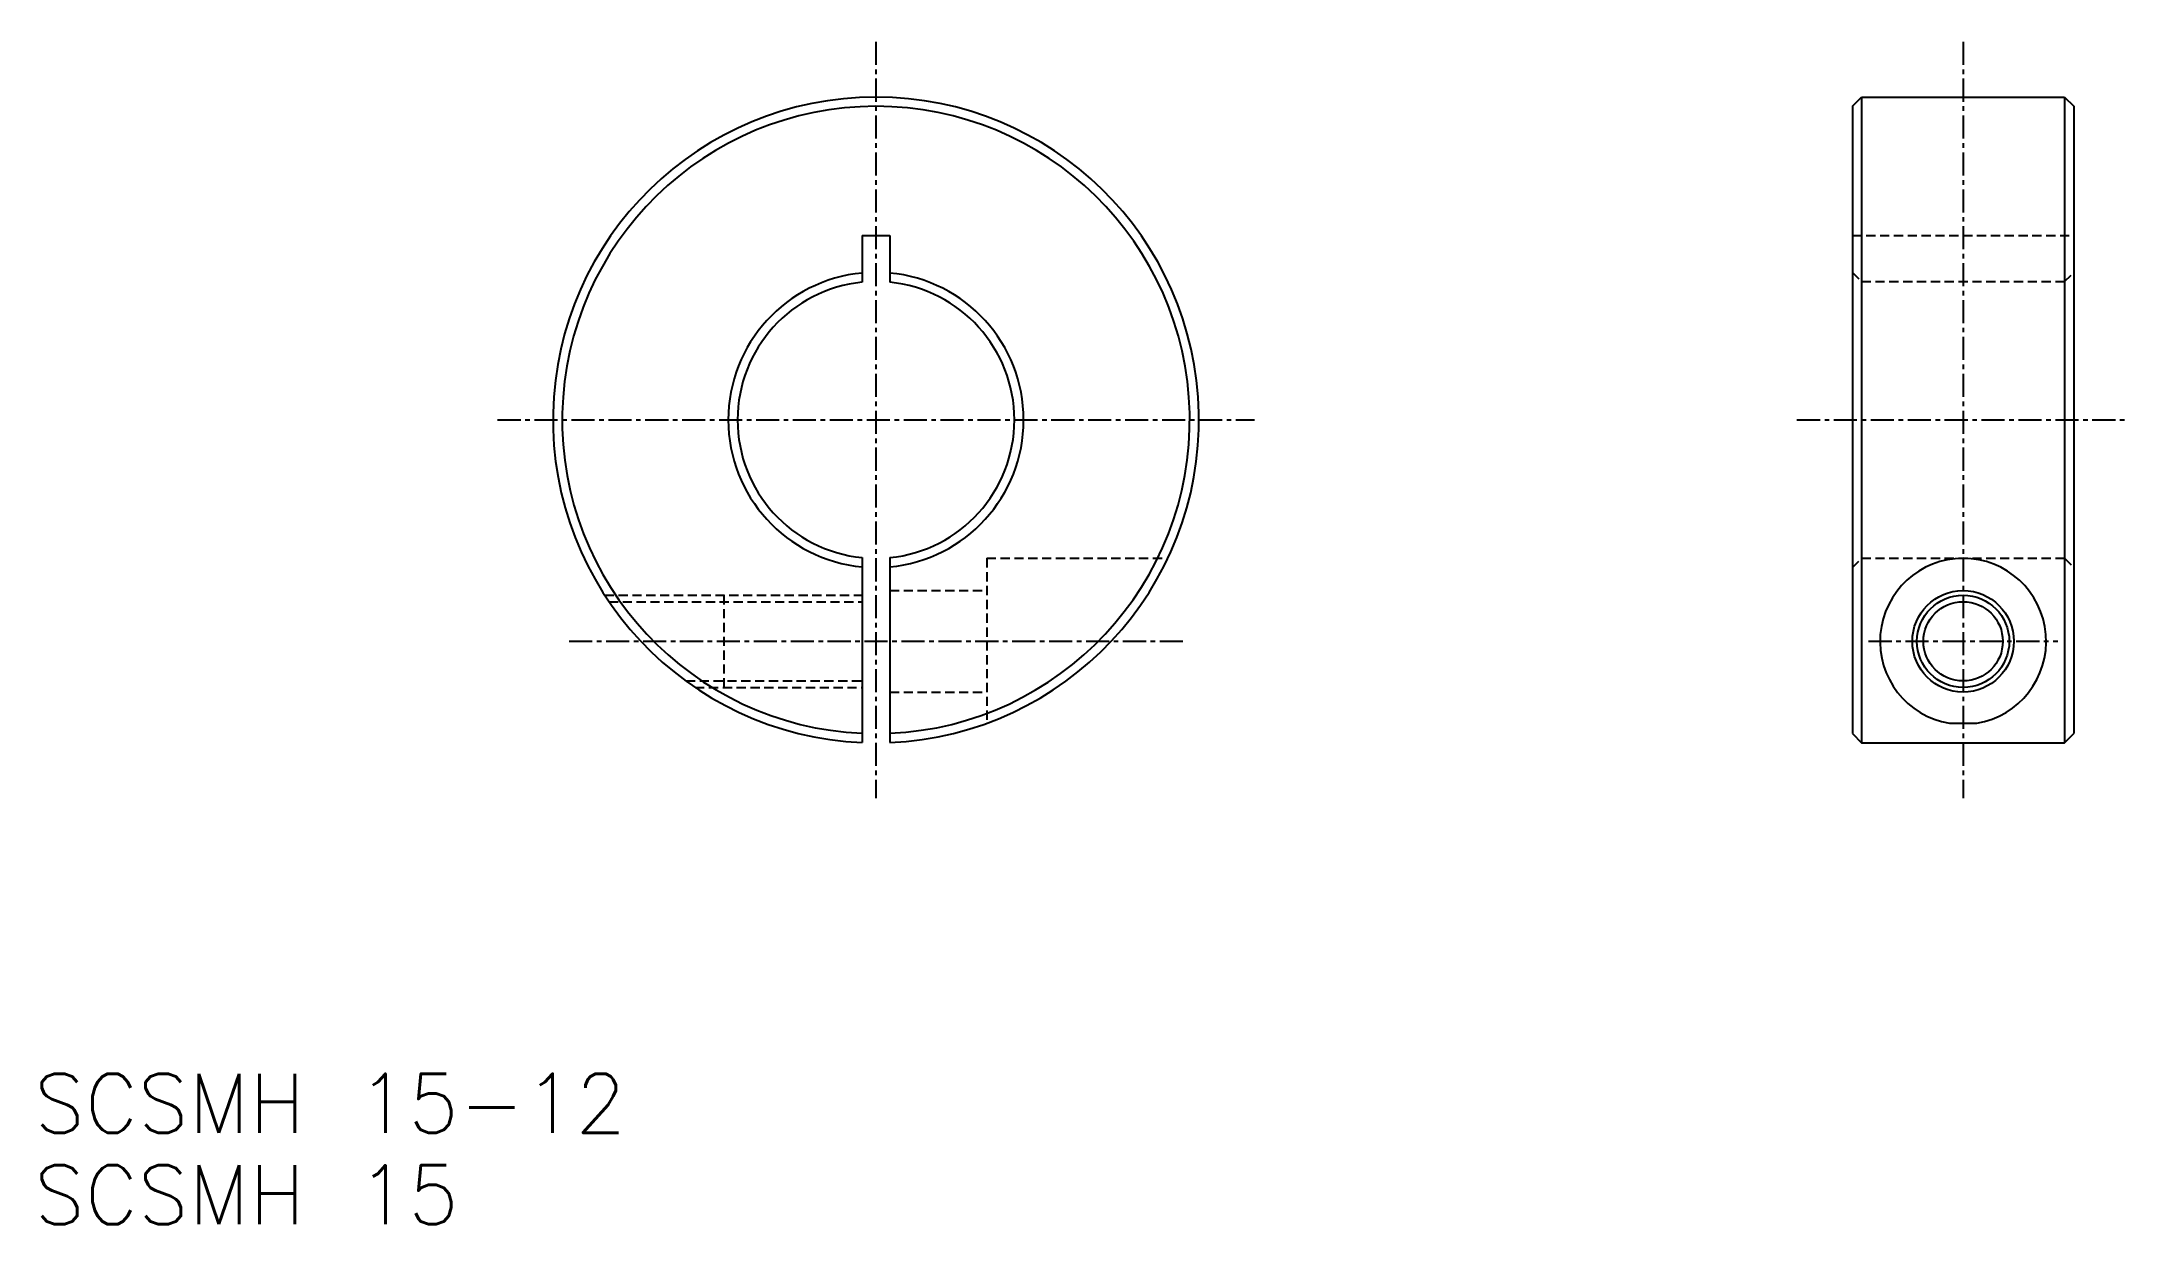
# Model space of a CAD drawing. Extents: x 59 to 172, y -185 to -120.
import ezdxf

# ---------------------------------------------------------------- set-up
doc = ezdxf.new("R2010")
doc.units = 0
doc.linetypes.add('CENTER', pattern=[2, 1.25, -0.25, 0.25, -0.25])
doc.linetypes.add('DASHED', pattern=[0.75, 0.5, -0.25])
doc.layers.get('0').update_dxf_attribs({"linetype": 'CONTINUOUS'})
doc.layers.add('CENTER', color=1, linetype='CENTER')
doc.styles.get("Standard").update_dxf_attribs({"font": 'txt.shx', "bigfont": 'bigfont.shx'})

msp = doc.modelspace()

# ---------------------------------------------------------------- linework, layer by layer
at = {"color": 7, "linetype": 'CONTINUOUS'}
for p, q in [((156.9, -123.93), (157.4, -123.43)), ((156.9, -123.93), (156.9, -157.93)), ((157.4, -123.43), (157.4, -158.43)), ((157.4, -123.43), (168.4, -123.43)), ((168.4, -123.43), (168.4, -158.43)), ((168.4, -123.43), (168.9, -123.93)), ((168.9, -123.93), (168.9, -157.93)), ((103.25, -130.93), (103.25, -133.47)), ((103.25, -130.93), (104.75, -130.93)), ((104.75, -130.93), (104.75, -133.47)), ((103.25, -148.39), (103.25, -158.41)), ((104.75, -148.39), (104.75, -158.41)), ((156.9, -157.93), (157.4, -158.43)), ((162.16, -157.37), (163.64, -157.37)), ((168.4, -158.43), (168.9, -157.93)), ((157.4, -158.43), (168.4, -158.43))]:
    msp.add_line(p, q, dxfattribs=at)
at = {"color": 3, "linetype": 'DASHED'}
for p, q in [((156.9, -130.93), (168.9, -130.93)), ((156.9, -132.93), (157.4, -133.43)), ((157.4, -133.43), (168.4, -133.43)), ((168.4, -133.43), (168.9, -132.93)), ((110, -148.43), (119.81, -148.43)), ((110, -148.43), (110, -157.37)), ((156.9, -148.93), (157.4, -148.43)), ((157.4, -148.43), (168.4, -148.43)), ((168.4, -148.43), (168.9, -148.93)), ((104.75, -150.18), (110, -150.18)), ((89.3, -150.43), (103.25, -150.43)), ((89.53, -150.78), (103.25, -150.78)), ((95.75, -150.43), (95.75, -155.43)), ((93.7, -155.08), (103.25, -155.08)), ((94.2, -155.43), (103.25, -155.43)), ((104.75, -155.68), (110, -155.68))]:
    msp.add_line(p, q, dxfattribs=at)
msp.add_line((168.9, -140.93), (168.9, -140.93))
at = {"color": 7, "linetype": 'CONTINUOUS'}
msp.add_circle((162.9, -152.93), 2.75, dxfattribs=at)
at = {"color": 3, "linetype": 'CONTINUOUS'}
msp.add_circle((162.9, -152.93), 2.5, dxfattribs=at)
msp.add_circle((162.9, -152.93), 2.15)
at = {"color": 7, "linetype": 'CONTINUOUS'}
for centre, radius, start, end in [((104, -140.93), 17.5, 272.4563, 267.5437), ((104, -140.93), 17, 272.5286, 267.4714), ((104, -140.93), 8, 95.3794, 264.6206), ((104, -140.93), 8, 275.3794, 84.6206), ((104, -140.93), 7.5, 95.7392, 264.2608), ((104, -140.93), 7.5, 275.7392, 84.2608), ((162.9, -152.93), 4.5, 279.4229, 260.5771)]:
    msp.add_arc(centre, radius, start, end, dxfattribs=at)
at = {"layer": 'CENTER', "color": 1, "linetype": 'CENTER'}
for p, q in [((104, -120.43), (104, -161.43)), ((162.9, -120.43), (162.9, -161.43)), ((83.5, -140.93), (124.5, -140.93)), ((153.9, -140.93), (171.9, -140.93)), ((87.38, -152.93), (120.62, -152.93)), ((157.78, -152.93), (168.03, -152.93))]:
    msp.add_line(p, q, dxfattribs=at)

# ---------------------------------------------------------------- texts
for s, p in [('SCSMH 15-12', (58.39, -179.57)), ('SCSMH 15', (58.39, -184.53))]:
    msp.add_text(s, height=3.2).set_placement(p)

doc.saveas('drawing.dxf')
